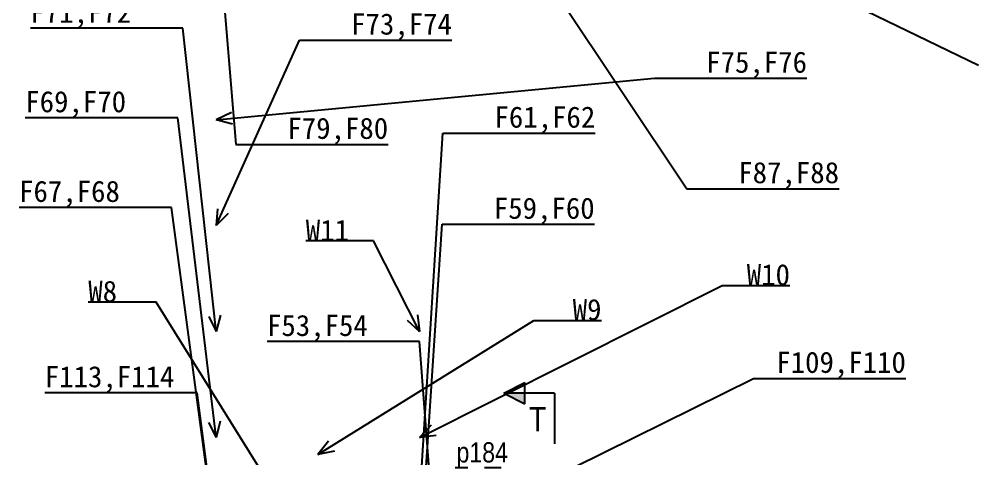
# Model space of a CAD drawing. Header units: millimetres. Extents: x -256 to 585, y -266 to 464.
# Drawn here: x -196.3 to -83.5, y 249 to 300.9 of the extents above; entities that cross this region are included whole.
import ezdxf

# ---------------------------------------------------------------- set-up
doc = ezdxf.new("R2010")
doc.units = ezdxf.units.MM
doc.linetypes.add('DXK_LINE_DOT2', pattern=[3.9198, 1.9599, -1.9599])
doc.layers.add('WELD_LABELS', color=5, linetype='Continuous')
doc.styles.add('Arial Narrow', font='ARIALN.TTF', dxfattribs={"height": 0.2})

# ---------------------------------------------------------------- blocks, each defined once
blk = doc.blocks.new('Mark-252070812-48051 - 4836')
at = {"color": 7, "linetype": 'DXK_LINE_DOT2'}
for p, q in [((-153.93, 233.08), (-145.23, 247.96)), ((-145.23, 247.96), (-137.19, 247.96))]:
    blk.add_line(p, q, dxfattribs=at)
at = {"color": 0}
blk.add_wipeout([(-138.54, 248.56), (-138.54, 251.06), (-144.63, 251.06), (-144.63, 248.56)], dxfattribs=at)
blk.add_wipeout([(-138.54, 248.56), (-138.54, 251.06), (-144.63, 251.06), (-144.63, 248.56)], dxfattribs=at)
at = {"color": 3, "style": 'Arial Narrow'}
blk.add_text('p184', height=2.386, dxfattribs=at).set_placement((-144.63, 248.56))
blk = doc.blocks.new('SectionMark-252070812-50603 - 4836')
at = {"color": 6, "linetype": 'Continuous'}
for p, q in [((-139.04, 256.74), (-136.54, 257.99)), ((-133.04, 256.74), (-139.04, 256.74)), ((-133.04, 256.74), (-133.04, 250.74)), ((-133.04, 194.61), (-133.04, 200.61)), ((-133.04, 194.61), (-139.04, 194.61)), ((-136.54, 193.36), (-139.04, 194.61))]:
    blk.add_line(p, q, dxfattribs=at)
at = {"color": 0, "linetype": 'Continuous'}
for points in [[(-134.04, 252.24), (-134.04, 255.24), (-136.04, 255.24), (-136.04, 252.24)], [(-134.04, 196.11), (-134.04, 199.11), (-136.04, 199.11), (-136.04, 196.11)]]:
    blk.add_wipeout(points, dxfattribs=at)
at = {"linetype": 'Continuous'}
for points in [[(-136.54, 256.74), (-136.54, 255.49), (-139.04, 256.74)], [(-136.54, 195.86), (-136.54, 194.61), (-139.04, 194.61)]]:
    blk.add_hatch(color=6, dxfattribs=at).paths.add_polyline_path(points)
at = {"color": 6, "linetype": 'Continuous'}
for p, q in [((-136.54, 255.49), (-136.54, 257.99)), ((-139.04, 256.74), (-136.54, 255.49)), ((-139.04, 194.61), (-136.54, 195.86)), ((-136.54, 195.86), (-136.54, 193.36))]:
    blk.add_line(p, q, dxfattribs=at)
at = {"color": 6, "linetype": 'Continuous', "style": 'Arial Narrow'}
for p in [(-136.04, 252.24), (-136.04, 196.11)]:
    blk.add_text('T', height=2.86, dxfattribs=at).set_placement(p)

msp = doc.modelspace()

# ---------------------------------------------------------------- linework, layer by layer
at = {"layer": 'WELD_LABELS', "color": 5}
for p, q in [((-173, 364), (-117.44, 280.86)), ((-173, 339), (-82.99, 295.44)), ((-173, 314), (-170.7, 286.09)), ((-176.96, 299.78), (-194.96, 299.78)), ((-173, 264), (-176.96, 299.78)), ((-173, 276.5), (-163.17, 298.39)), ((-163.17, 298.39), (-145.17, 298.39)), ((-173, 289), (-121.23, 293.89)), ((-121.23, 293.89), (-103.23, 293.89)), ((-171.19, 289.86), (-173, 289)), ((-177.56, 289.23), (-195.56, 289.23)), ((-173, 251.5), (-177.56, 289.23)), ((-171.07, 288.49), (-173, 289)), ((-146.24, 287.41), (-128.24, 287.41)), ((-170.7, 286.09), (-152.7, 286.09)), ((-117.44, 280.86), (-99.44, 280.86)), ((-178.29, 278.65), (-196.29, 278.65)), ((-173, 239), (-178.29, 278.65)), ((-172.86, 278.49), (-173, 276.5)), ((-171.6, 277.93), (-173, 276.5)), ((-146.31, 276.66), (-128.31, 276.66)), ((-154.43, 274.7), (-162.43, 274.7)), ((-149, 264), (-154.43, 274.7)), ((-113.24, 269.42), (-105.24, 269.42)), ((-180.12, 267.46), (-188.12, 267.46)), ((-161.04, 236.93), (-180.12, 267.46)), ((-173.89, 265.79), (-173, 264)), ((-172.52, 265.94), (-173, 264)), ((-150.46, 265.36), (-149, 264)), ((-149.24, 265.99), (-149, 264)), ((-135.5, 265.31), (-127.5, 265.31)), ((-149.01, 262.83), (-167.01, 262.83)), ((-109.55, 258.48), (-91.55, 258.48)), ((-175.26, 256.78), (-193.26, 256.78)), ((-172.37, 234.97), (-175.26, 256.78)), ((-173.91, 253.28), (-173, 251.5)), ((-172.54, 253.45), (-173, 251.5)), ((-159.76, 251.07), (-161, 249.5)), ((-159.04, 249.91), (-161, 249.5))]:
    msp.add_line(p, q, dxfattribs=at)

# ---------------------------------------------------------------- block references
msp.add_blockref('Mark-252070812-48051 - 4836', (0, 0))

# ---------------------------------------------------------------- texts
at = {"layer": 'WELD_LABELS', "color": 5, "char_height": 2.5}
for s, insert, attachment_point in [('F71,F72', (-194.96, 299.78), 7), ('F73,F74', (-145.17, 298.39), 9), ('F75,F76', (-103.23, 293.89), 9), ('F69,F70', (-195.56, 289.23), 7), ('F61,F62', (-128.24, 287.41), 9), ('F79,F80', (-152.7, 286.09), 9), ('F87,F88', (-99.44, 280.86), 9), ('F67,F68', (-196.29, 278.65), 7), ('F59,F60', (-128.31, 276.66), 9), ('W11', (-162.43, 274.7), 7), ('W10', (-105.24, 269.42), 9), ('W8', (-188.12, 267.46), 7), ('W9', (-127.5, 265.31), 9), ('F53,F54', (-167.01, 262.83), 7), ('F109,F110', (-91.55, 258.48), 9), ('F113,F114', (-193.26, 256.78), 7)]:
    msp.add_mtext(s, dxfattribs=dict(at, insert=insert, attachment_point=attachment_point))

# ---------------------------------------------------------------- next in the draw order: linework, layer by layer
at = {"layer": 'WELD_LABELS', "color": 5}
for p, q in [((-149, 243.5), (-146.24, 287.41)), ((-149.37, 230.77), (-146.31, 276.66)), ((-146.24, 226.93), (-149.01, 262.83)), ((-147.63, 252.95), (-149, 251.5)), ((-147.01, 251.73), (-149, 251.5))]:
    msp.add_line(p, q, dxfattribs=at)

# ---------------------------------------------------------------- next in the draw order: block references
msp.add_blockref('SectionMark-252070812-50603 - 4836', (0, 0))

# ---------------------------------------------------------------- next in the draw order: linework, layer by layer
for p, q in [((-149, 251.5), (-113.24, 269.42)), ((-161, 249.5), (-135.5, 265.31)), ((-149, 239), (-109.55, 258.48))]:
    msp.add_line(p, q, dxfattribs=at)

doc.saveas('drawing.dxf')
